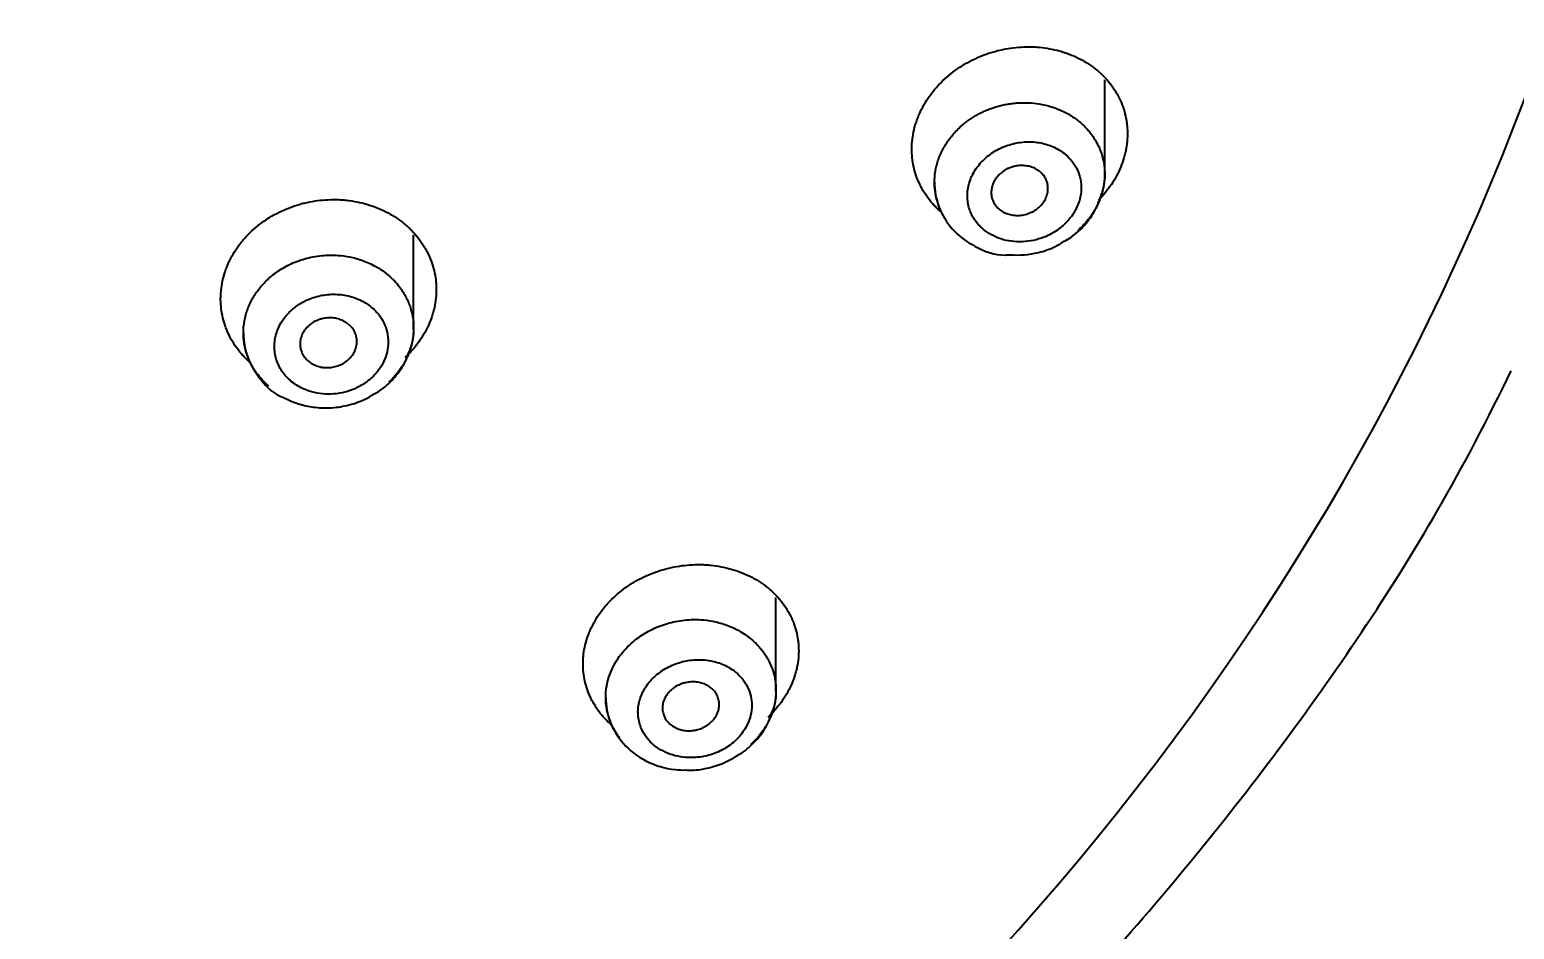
# Model space of a CAD drawing. Header units: millimetres. Extents: x 6110 to 6704, y -2661 to -1821.
# Drawn here: x 6343.9 to 6350.44, y -2176.34 to -2172.38 of the extents above; entities that cross this region are included whole.
import ezdxf

# ---------------------------------------------------------------- set-up
doc = ezdxf.new("R2010")
doc.units = ezdxf.units.MM
doc.header["$LTSCALE"] = 0.1
doc.linetypes.add('HIDDEN2', pattern=[4.7625, 3.175, -1.5875])
doc.layers.add('1', color=4, linetype='HIDDEN2', lineweight=13)
doc.layers.add('DIM', color=3, linetype='Continuous', lineweight=9)
doc.styles.get("Standard").update_dxf_attribs({"font": 'arial.ttf'})
doc.dimstyles.new('ISO-25', dxfattribs={"dimtxt": 2.5, "dimasz": 2.5, "dimexe": 1.25, "dimexo": 0.625, "dimtad": 1, "dimlfac": 5, "dimtxsty": 'Standard', "dimcen": 2.5, "dimadec": 0, "dimazin": 0, "dimtfac": 1, "dimtmove": 0, "dimatfit": 3, "dimfxl": 0, "dimarcsym": 0})

# ---------------------------------------------------------------- blocks, each defined once
blk = doc.blocks.new('*D85')
at = {"layer": 'Defpoints', "color": 0}
for p in [(6324.4599, -2027.3782), (6392.6916, -2027.3782), (6311.704, -2532.5418)]:
    blk.add_point(p, dxfattribs=at)
at = {"layer": 'DIM', "color": 0, "lineweight": -2}
for p, q in [((6325.0849, -2027.3782), (6393.9416, -2027.3782)), ((6392.6916, -2527.5418), (6392.6916, -2032.3782)), ((6312.329, -2532.5418), (6393.9416, -2532.5418))]:
    blk.add_line(p, q, dxfattribs=at)
at = {"layer": 'DIM', "color": 0}
for points in [[(6391.8583, -2032.3782), (6393.5249, -2032.3782), (6392.6916, -2027.3782)], [(6391.8583, -2527.5418), (6393.5249, -2527.5418), (6392.6916, -2532.5418)]]:
    blk.add_solid(points, dxfattribs=at)
at = {"layer": 'DIM', "color": 0, "insert": (6389.0618, -2279.96), "char_height": 5, "attachment_point": 5, "rotation": 90}
blk.add_mtext('2020,7', dxfattribs=at)
blk = doc.blocks.new('*D93')
at = {"layer": 'Defpoints', "color": 0}
for p in [(6325.0849, -2027.3782), (6402.037, -2595.9805), (6423.8203, -2595.9805)]:
    blk.add_point(p, dxfattribs=at)
at = {"layer": 'DIM', "color": 0, "lineweight": -2}
for p, q in [((6325.7099, -2027.3782), (6425.0703, -2027.3782)), ((6423.8203, -2032.3782), (6423.8203, -2590.9805)), ((6402.662, -2595.9805), (6425.0703, -2595.9805))]:
    blk.add_line(p, q, dxfattribs=at)
at = {"layer": 'DIM', "color": 0}
for points in [[(6422.9869, -2032.3782), (6424.6536, -2032.3782), (6423.8203, -2027.3782)], [(6422.9869, -2590.9805), (6424.6536, -2590.9805), (6423.8203, -2595.9805)]]:
    blk.add_solid(points, dxfattribs=at)
at = {"layer": 'DIM', "color": 0, "insert": (6420.1905, -2311.6794), "char_height": 5, "attachment_point": 5, "rotation": 90}
blk.add_mtext('2274,4', dxfattribs=at)

msp = doc.modelspace()

# ---------------------------------------------------------------- hatches: boundary and pattern name
at = {"layer": 'DIM'}
h = msp.add_hatch(dxfattribs=at)
h.set_pattern_fill('ANSI31', color=2)
edge = h.paths.add_edge_path()
edge.add_line((6619.6172, -2595.9805), (6619.6172, -1962.2056))
edge.add_line((6634.6172, -1966.1101), (6619.6172, -1966.1101))
edge.add_line((6634.6172, -2610.9805), (6634.6172, -1966.1101))
edge.add_line((6634.6172, -2610.9805), (6184.4567, -2610.9805))
edge.add_line((6619.6172, -2595.9805), (6184.4567, -2595.9805))
edge.add_line((6184.4567, -2610.9805), (6184.4567, -2595.9805))

# ---------------------------------------------------------------- linework, layer by layer
at = {"layer": '1', "color": 7, "linetype": 'Continuous', "lineweight": -3}
for p, q in [((6348.6347, -2173.0163), (6348.6347, -2172.5999)), ((6345.5903, -2173.695), (6345.5903, -2173.2831)), ((6347.1865, -2175.2922), (6347.1865, -2174.8819))]:
    msp.add_line(p, q, dxfattribs=at)
for centre, major_axis, start_param, end_param in [((6338.0093, -2168.509), (-13.75, 0), 3.141606, 7.301236), ((6338.0093, -2168.8384), (13.1753, 0), 4.984867, 10.723113)]:
    msp.add_ellipse(centre, major_axis=major_axis, ratio=0.906308, start_param=start_param, end_param=end_param, dxfattribs=at)
for points, knots in [([(6347.914, -2173.1829), (6347.9111, -2173.1803), (6347.9082, -2173.1778), (6347.9001, -2173.1704), (6347.8951, -2173.1656), (6347.8853, -2173.1556), (6347.8806, -2173.1506), (6347.8577, -2173.1248), (6347.8421, -2173.1026), (6347.8257, -2173.0729), (6347.8226, -2173.0669), (6347.8167, -2173.0546), (6347.8139, -2173.0483), (6347.8062, -2173.0294), (6347.8018, -2173.0167), (6347.7908, -2172.9777), (6347.7864, -2172.951), (6347.7848, -2172.9167), (6347.7847, -2172.9098), (6347.7848, -2172.896), (6347.7851, -2172.8891), (6347.7864, -2172.8685), (6347.7897, -2172.841), (6347.7961, -2172.8138), (6347.802, -2172.7934), (6347.8042, -2172.7866), (6347.8089, -2172.7731), (6347.8115, -2172.7663), (6347.8252, -2172.733), (6347.8389, -2172.7074), (6347.8635, -2172.6706), (6347.8723, -2172.6587), (6347.8867, -2172.6411), (6347.8916, -2172.6354), (6347.9018, -2172.6241), (6347.907, -2172.6186), (6347.9336, -2172.5917), (6347.9569, -2172.572), (6347.9887, -2172.5497), (6347.9952, -2172.5454), (6348.0084, -2172.537), (6348.0151, -2172.5329), (6348.0353, -2172.5212), (6348.063, -2172.5068), (6348.0918, -2172.4947), (6348.1138, -2172.4866), (6348.1212, -2172.484), (6348.1362, -2172.4792), (6348.1438, -2172.4769), (6348.1818, -2172.4664), (6348.2124, -2172.4607), (6348.2586, -2172.456), (6348.274, -2172.4551), (6348.2973, -2172.4547), (6348.3051, -2172.4547), (6348.3205, -2172.4551), (6348.3281, -2172.4555), (6348.3662, -2172.4582), (6348.3959, -2172.4629), (6348.432, -2172.472), (6348.4392, -2172.474), (6348.4535, -2172.4783), (6348.4606, -2172.4807), (6348.4814, -2172.4881), (6348.4949, -2172.4936), (6348.5342, -2172.5118), (6348.5587, -2172.5263), (6348.5873, -2172.5472), (6348.5929, -2172.5516), (6348.6038, -2172.5605), (6348.6091, -2172.5651), (6348.6245, -2172.5791), (6348.6439, -2172.5987), (6348.6608, -2172.62), (6348.6727, -2172.6367), (6348.6765, -2172.6423), (6348.6837, -2172.6539), (6348.6872, -2172.6598), (6348.7036, -2172.6896), (6348.7139, -2172.7144), (6348.7249, -2172.7532), (6348.7278, -2172.7664), (6348.7311, -2172.7866), (6348.732, -2172.7934), (6348.7335, -2172.807), (6348.734, -2172.8138), (6348.7356, -2172.8478), (6348.7338, -2172.8752), (6348.7278, -2172.9095), (6348.7264, -2172.9164), (6348.7239, -2172.9267), (6348.7231, -2172.9302), (6348.7213, -2172.937), (6348.7166, -2172.9541), (6348.7107, -2172.9709), (6348.6945, -2173.0106), (6348.6808, -2173.0362), (6348.6476, -2173.0859), (6348.6286, -2173.1092), (6348.607, -2173.131)], [0, 0, 0, 0, 0.005859, 0.005859, 0.016435, 0.016435, 0.027011, 0.027011, 0.069315, 0.069315, 0.079891, 0.079891, 0.090467, 0.090467, 0.111619, 0.111619, 0.153922, 0.153922, 0.164498, 0.164498, 0.175074, 0.175074, 0.196226, 0.217378, 0.217378, 0.227954, 0.227954, 0.23853, 0.23853, 0.280834, 0.280834, 0.301986, 0.301986, 0.312562, 0.312562, 0.323138, 0.323138, 0.365442, 0.365442, 0.376018, 0.376018, 0.386594, 0.386594, 0.407746, 0.428898, 0.428898, 0.439474, 0.439474, 0.45005, 0.45005, 0.492353, 0.492353, 0.513505, 0.513505, 0.524081, 0.524081, 0.534657, 0.534657, 0.576961, 0.576961, 0.587537, 0.587537, 0.598113, 0.598113, 0.619265, 0.619265, 0.661569, 0.661569, 0.672145, 0.672145, 0.682721, 0.682721, 0.703873, 0.725025, 0.725025, 0.735601, 0.735601, 0.746177, 0.746177, 0.788481, 0.788481, 0.809633, 0.809633, 0.820209, 0.820209, 0.830784, 0.830784, 0.873088, 0.873088, 0.883664, 0.883664, 0.888952, 0.888952, 0.89424, 0.915392, 0.915392, 0.957696, 0.957696, 1, 1, 1, 1]), ([(6347.8847, -2173.0517), (6347.8847, -2173.0484), (6347.8851, -2173.0277), (6347.8898, -2172.9894), (6347.9054, -2172.9379), (6347.9298, -2172.8888), (6347.9625, -2172.8433), (6347.9935, -2172.8116), (6348.018, -2172.7913), (6348.0333, -2172.7797), (6348.0495, -2172.7686), (6348.0668, -2172.758), (6348.0849, -2172.7481), (6348.104, -2172.7388), (6348.124, -2172.7304), (6348.1449, -2172.7229), (6348.1665, -2172.7163), (6348.1889, -2172.7108), (6348.212, -2172.7064), (6348.2357, -2172.7033), (6348.2556, -2172.7018), (6348.277, -2172.701), (6348.3052, -2172.7014), (6348.3493, -2172.7058), (6348.4077, -2172.7195), (6348.4572, -2172.7408), (6348.4933, -2172.7626), (6348.5145, -2172.7777), (6348.5336, -2172.7936), (6348.5506, -2172.8101), (6348.5656, -2172.8269), (6348.5788, -2172.8439), (6348.5901, -2172.8608), (6348.5999, -2172.8776), (6348.6142, -2172.9063), (6348.6289, -2172.949), (6348.6344, -2172.9907), (6348.6347, -2173.0132), (6348.6347, -2173.0163)], [0, 0, 0, 0, 0.009377, 0.059297, 0.10926, 0.159282, 0.209381, 0.259575, 0.275822, 0.292429, 0.309398, 0.326729, 0.344422, 0.362477, 0.380896, 0.399678, 0.418823, 0.438333, 0.458208, 0.478447, 0.499052, 0.509126, 0.533192, 0.571238, 0.623247, 0.689194, 0.71387, 0.73766, 0.760562, 0.782579, 0.803709, 0.823953, 0.843311, 0.861784, 0.879372, 0.935506, 0.990999, 1, 1, 1, 1]), ([(6348.4519, -2173.242), (6348.46, -2173.2348), (6348.4751, -2173.2197), (6348.4944, -2173.1946), (6348.5099, -2173.1678), (6348.5215, -2173.1398), (6348.5289, -2173.1109), (6348.5323, -2173.077), (6348.5293, -2173.0386), (6348.5159, -2172.9978), (6348.4939, -2172.9607), (6348.4669, -2172.9324), (6348.439, -2172.9117), (6348.4124, -2172.897), (6348.3835, -2172.8858), (6348.353, -2172.8779), (6348.3212, -2172.8737), (6348.2887, -2172.8732), (6348.2561, -2172.8764), (6348.2237, -2172.8833), (6348.1923, -2172.8939), (6348.1623, -2172.9078), (6348.1342, -2172.925), (6348.1087, -2172.9452), (6348.086, -2172.9679), (6348.0667, -2172.993), (6348.0512, -2173.0198), (6348.0395, -2173.0478), (6348.0322, -2173.0767), (6348.0292, -2173.1058), (6348.0304, -2173.1347), (6348.036, -2173.1628), (6348.0458, -2173.1896), (6348.0596, -2173.2148), (6348.0771, -2173.2379), (6348.1015, -2173.2618), (6348.1344, -2173.2846), (6348.177, -2173.3028), (6348.2235, -2173.3134), (6348.2721, -2173.3154), (6348.3212, -2173.3092), (6348.3637, -2173.2962), (6348.3987, -2173.28), (6348.4268, -2173.2627), (6348.4438, -2173.2492), (6348.4519, -2173.242)], [0, 0, 0, 0, 0.020935, 0.041673, 0.062574, 0.083472, 0.104181, 0.125059, 0.156287, 0.187485, 0.218714, 0.249919, 0.270829, 0.291546, 0.312415, 0.333336, 0.354055, 0.374917, 0.395845, 0.416556, 0.437408, 0.458363, 0.479085, 0.499957, 0.520884, 0.541632, 0.562605, 0.583434, 0.60413, 0.625097, 0.645906, 0.666595, 0.68755, 0.708381, 0.72908, 0.750007, 0.781187, 0.812434, 0.843642, 0.874884, 0.906115, 0.937357, 0.958326, 0.979087, 1, 1, 1, 1]), ([(6348.3488, -2173.1586), (6348.343, -2173.1642), (6348.3367, -2173.1692), (6348.3265, -2173.176), (6348.323, -2173.1781), (6348.3158, -2173.1821), (6348.3121, -2173.1839), (6348.3007, -2173.1889), (6348.293, -2173.1916), (6348.281, -2173.1946), (6348.2769, -2173.1954), (6348.2688, -2173.1968), (6348.2647, -2173.1973), (6348.2526, -2173.1982), (6348.2445, -2173.1982), (6348.2325, -2173.197), (6348.2285, -2173.1965), (6348.2207, -2173.195), (6348.2131, -2173.1932), (6348.2057, -2173.1908), (6348.1985, -2173.188), (6348.195, -2173.1865), (6348.1847, -2173.1814), (6348.1784, -2173.1774), (6348.1697, -2173.1706), (6348.1669, -2173.1682), (6348.1616, -2173.1631), (6348.1591, -2173.1604), (6348.1522, -2173.152), (6348.1482, -2173.1461), (6348.1434, -2173.1366), (6348.1419, -2173.1333), (6348.1394, -2173.1266), (6348.1383, -2173.1232), (6348.1358, -2173.1128), (6348.1348, -2173.1058), (6348.1347, -2173.0967), (6348.1347, -2173.0949), (6348.1349, -2173.0912), (6348.1352, -2173.0858), (6348.1366, -2173.0768), (6348.1385, -2173.0696), (6348.1408, -2173.0625), (6348.1422, -2173.059), (6348.1468, -2173.0485), (6348.1506, -2173.0419), (6348.1573, -2173.0323), (6348.1597, -2173.0292), (6348.165, -2173.0232), (6348.1677, -2173.0203), (6348.1764, -2173.012), (6348.1826, -2173.0069), (6348.1929, -2173.0001), (6348.1964, -2172.998), (6348.2036, -2172.994), (6348.211, -2172.9904), (6348.2186, -2172.9874), (6348.2245, -2172.9854), (6348.2264, -2172.9847), (6348.2304, -2172.9836), (6348.2324, -2172.983), (6348.2425, -2172.9805), (6348.2505, -2172.9792), (6348.2627, -2172.9782), (6348.2668, -2172.9781), (6348.2749, -2172.9781), (6348.279, -2172.9783), (6348.2909, -2172.9795), (6348.2987, -2172.9809), (6348.31, -2172.9841), (6348.3137, -2172.9853), (6348.3209, -2172.9881), (6348.3244, -2172.9896), (6348.3346, -2172.9947), (6348.3409, -2172.9987), (6348.3497, -2173.0055), (6348.3525, -2173.008), (6348.3578, -2173.013), (6348.3627, -2173.0183), (6348.367, -2173.0241), (6348.37, -2173.0285), (6348.3709, -2173.0301), (6348.3728, -2173.0332), (6348.3736, -2173.0348), (6348.3777, -2173.0427), (6348.3802, -2173.0494), (6348.3828, -2173.0597), (6348.3834, -2173.0632), (6348.3841, -2173.0685), (6348.3843, -2173.0703), (6348.3846, -2173.0739), (6348.3847, -2173.0757), (6348.3848, -2173.0847), (6348.3841, -2173.0919), (6348.3819, -2173.1028), (6348.3809, -2173.1064), (6348.3786, -2173.1135), (6348.3773, -2173.117), (6348.3727, -2173.1274), (6348.3689, -2173.1341), (6348.3598, -2173.1469), (6348.3546, -2173.153), (6348.3488, -2173.1586)], [0, 0, 0, 0, 0.03125, 0.03125, 0.046875, 0.046875, 0.0625, 0.0625, 0.09375, 0.09375, 0.109375, 0.109375, 0.125, 0.125, 0.15625, 0.15625, 0.171875, 0.171875, 0.1875, 0.203125, 0.203125, 0.21875, 0.21875, 0.25, 0.25, 0.265625, 0.265625, 0.28125, 0.28125, 0.3125, 0.3125, 0.328125, 0.328125, 0.34375, 0.34375, 0.375, 0.375, 0.382812, 0.382812, 0.390625, 0.40625, 0.421875, 0.421875, 0.4375, 0.4375, 0.46875, 0.46875, 0.484375, 0.484375, 0.5, 0.5, 0.53125, 0.53125, 0.546875, 0.546875, 0.5625, 0.578125, 0.578125, 0.585937, 0.585937, 0.59375, 0.59375, 0.625, 0.625, 0.640625, 0.640625, 0.65625, 0.65625, 0.6875, 0.6875, 0.703125, 0.703125, 0.71875, 0.71875, 0.75, 0.75, 0.765625, 0.765625, 0.78125, 0.796875, 0.796875, 0.804687, 0.804687, 0.8125, 0.8125, 0.84375, 0.84375, 0.859375, 0.859375, 0.867187, 0.867187, 0.875, 0.875, 0.90625, 0.90625, 0.921875, 0.921875, 0.9375, 0.9375, 0.96875, 0.96875, 1, 1, 1, 1]), ([(6348.6347, -2173.0163), (6348.6347, -2173.0324), (6348.6318, -2173.0675), (6348.6226, -2173.1029), (6348.6156, -2173.1221), (6348.6153, -2173.1229)], [0, 0, 0, 0, 0.447481, 0.976899, 1, 1, 1, 1]), ([(6347.8847, -2173.0515), (6347.8852, -2173.09), (6347.8984, -2173.1636), (6347.96, -2173.2663), (6348.0621, -2173.3398), (6348.1559, -2173.3762), (6348.2095, -2173.3718), (6348.2165, -2173.3709)], [0, 0, 0, 0, 0.220266, 0.453925, 0.700443, 0.961117, 1, 1, 1, 1]), ([(6347.9145, -2173.1804), (6347.9077, -2173.1664), (6347.8959, -2173.1366), (6347.8865, -2173.0931), (6347.8847, -2173.0641), (6347.8847, -2173.0517)], [0, 0, 0, 0, 0.349337, 0.720868, 1, 1, 1, 1]), ([(6344.8663, -2173.8433), (6344.8607, -2173.8382), (6344.8552, -2173.8329), (6344.8448, -2173.8224), (6344.84, -2173.8172), (6344.8306, -2173.8066), (6344.8261, -2173.8013), (6344.8044, -2173.774), (6344.7897, -2173.7508), (6344.7746, -2173.72), (6344.7718, -2173.7137), (6344.7664, -2173.7011), (6344.7639, -2173.6946), (6344.757, -2173.6753), (6344.7531, -2173.6622), (6344.7438, -2173.6227), (6344.7405, -2173.5957), (6344.7403, -2173.5613), (6344.7404, -2173.5543), (6344.7411, -2173.5406), (6344.7416, -2173.5337), (6344.7438, -2173.5132), (6344.7481, -2173.4861), (6344.7555, -2173.4592), (6344.7622, -2173.4392), (6344.7646, -2173.4325), (6344.7698, -2173.4193), (6344.7726, -2173.4127), (6344.7874, -2173.3803), (6344.8019, -2173.3556), (6344.8234, -2173.3262), (6344.8278, -2173.3203), (6344.8371, -2173.3089), (6344.8419, -2173.3032), (6344.8568, -2173.2865), (6344.8672, -2173.2759), (6344.9001, -2173.2454), (6344.9241, -2173.227), (6344.9565, -2173.2065), (6344.9631, -2173.2025), (6344.9766, -2173.1948), (6344.9834, -2173.1912), (6345.004, -2173.1806), (6345.032, -2173.1677), (6345.0612, -2173.1572), (6345.0835, -2173.1503), (6345.091, -2173.1481), (6345.1061, -2173.1441), (6345.1138, -2173.1423), (6345.1521, -2173.1339), (6345.1829, -2173.1299), (6345.2293, -2173.1279), (6345.2448, -2173.1278), (6345.2682, -2173.1288), (6345.276, -2173.1293), (6345.2914, -2173.1306), (6345.299, -2173.1314), (6345.337, -2173.1364), (6345.3666, -2173.1429), (6345.4025, -2173.1543), (6345.4096, -2173.1567), (6345.4237, -2173.1619), (6345.4307, -2173.1647), (6345.4513, -2173.1734), (6345.4646, -2173.1798), (6345.5032, -2173.2005), (6345.5272, -2173.2165), (6345.5549, -2173.2394), (6345.5603, -2173.2441), (6345.5708, -2173.2537), (6345.5759, -2173.2586), (6345.5907, -2173.2737), (6345.6093, -2173.2945), (6345.6253, -2173.317), (6345.6364, -2173.3344), (6345.64, -2173.3404), (6345.6468, -2173.3524), (6345.65, -2173.3585), (6345.6651, -2173.3893), (6345.6742, -2173.4148), (6345.6836, -2173.4543), (6345.686, -2173.4677), (6345.6885, -2173.4881), (6345.6891, -2173.4949), (6345.69, -2173.5085), (6345.6902, -2173.5153), (6345.6905, -2173.5494), (6345.6877, -2173.5765), (6345.6803, -2173.6105), (6345.6786, -2173.6173), (6345.6749, -2173.6308), (6345.6729, -2173.6376), (6345.6662, -2173.6575), (6345.6559, -2173.6837), (6345.6428, -2173.709), (6345.6319, -2173.7276), (6345.6281, -2173.7337), (6345.6201, -2173.7459), (6345.6159, -2173.7519), (6345.5942, -2173.7817), (6345.5745, -2173.8038), (6345.5523, -2173.8244)], [0, 0, 0, 0, 0.011317, 0.011317, 0.021835, 0.021835, 0.032353, 0.032353, 0.074425, 0.074425, 0.084942, 0.084942, 0.09546, 0.09546, 0.116496, 0.116496, 0.158568, 0.158568, 0.169086, 0.169086, 0.179604, 0.179604, 0.200639, 0.221675, 0.221675, 0.232193, 0.232193, 0.242711, 0.242711, 0.284783, 0.284783, 0.295301, 0.295301, 0.305818, 0.305818, 0.326854, 0.326854, 0.368926, 0.368926, 0.379444, 0.379444, 0.389962, 0.389962, 0.410997, 0.432033, 0.432033, 0.442551, 0.442551, 0.453069, 0.453069, 0.495141, 0.495141, 0.516176, 0.516176, 0.526694, 0.526694, 0.537212, 0.537212, 0.579284, 0.579284, 0.589802, 0.589802, 0.60032, 0.60032, 0.621355, 0.621355, 0.663427, 0.663427, 0.673945, 0.673945, 0.684463, 0.684463, 0.705499, 0.726535, 0.726535, 0.737052, 0.737052, 0.74757, 0.74757, 0.789642, 0.789642, 0.810678, 0.810678, 0.821196, 0.821196, 0.831714, 0.831714, 0.873785, 0.873785, 0.884303, 0.884303, 0.894821, 0.894821, 0.915857, 0.936893, 0.936893, 0.94741, 0.94741, 0.957928, 0.957928, 1, 1, 1, 1]), ([(6348.4557, -2173.3118), (6348.4659, -2173.3066), (6348.4995, -2173.2871), (6348.548, -2173.241), (6348.5912, -2173.1825), (6348.6075, -2173.1416), (6348.6126, -2173.1247)], [0, 0, 0, 0, 0.132424, 0.453316, 0.782636, 1, 1, 1, 1]), ([(6348.6153, -2173.1229), (6348.6088, -2173.1402), (6348.5926, -2173.1746), (6348.5591, -2173.2226), (6348.5311, -2173.2514), (6348.5159, -2173.2646)], [0, 0, 0, 0, 0.326795, 0.665108, 1, 1, 1, 1]), ([(6348.2165, -2173.3709), (6348.26, -2173.3747), (6348.3273, -2173.3696), (6348.4078, -2173.3413), (6348.443, -2173.3205), (6348.4557, -2173.3118)], [0, 0, 0, 0, 0.507027, 0.816897, 1, 1, 1, 1]), ([(6344.8403, -2173.7161), (6344.8403, -2173.7158), (6344.8403, -2173.6977), (6344.8437, -2173.6618), (6344.8581, -2173.6098), (6344.8812, -2173.5608), (6344.9123, -2173.5158), (6344.9527, -2173.4731), (6345.004, -2173.4342), (6345.0671, -2173.4017), (6345.1386, -2173.3797), (6345.2038, -2173.3719), (6345.261, -2173.3732), (6345.3115, -2173.38), (6345.3678, -2173.3956), (6345.4192, -2173.4191), (6345.4613, -2173.4465), (6345.4923, -2173.4726), (6345.5171, -2173.4987), (6345.5363, -2173.5238), (6345.5509, -2173.5469), (6345.5668, -2173.5777), (6345.5816, -2173.6179), (6345.5892, -2173.6608), (6345.5903, -2173.6866), (6345.5903, -2173.6951)], [0, 0, 0, 0, 0.000981, 0.052006, 0.102532, 0.152568, 0.202119, 0.251192, 0.309387, 0.370136, 0.433449, 0.499335, 0.535853, 0.57937, 0.62988, 0.687379, 0.727969, 0.764856, 0.798041, 0.82752, 0.853295, 0.875363, 0.925984, 0.975553, 1, 1, 1, 1]), ([(6345.4043, -2173.9144), (6345.416, -2173.9037), (6345.4372, -2173.8804), (6345.4606, -2173.841), (6345.4752, -2173.7988), (6345.48, -2173.7553), (6345.4753, -2173.7123), (6345.4624, -2173.6759), (6345.4456, -2173.6465), (6345.4274, -2173.6234), (6345.4058, -2173.6027), (6345.3813, -2173.5846), (6345.3541, -2173.5697), (6345.3248, -2173.5582), (6345.2938, -2173.55), (6345.2617, -2173.5456), (6345.229, -2173.545), (6345.1962, -2173.548), (6345.1639, -2173.5548), (6345.1276, -2173.567), (6345.0886, -2173.5865), (6345.0501, -2173.6157), (6345.0184, -2173.6505), (6344.9976, -2173.6856), (6344.9851, -2173.718), (6344.9786, -2173.7466), (6344.9764, -2173.7756), (6344.9784, -2173.8043), (6344.9848, -2173.8324), (6344.9954, -2173.8593), (6345.0098, -2173.8846), (6345.0279, -2173.9078), (6345.0495, -2173.9285), (6345.074, -2173.9466), (6345.1012, -2173.9615), (6345.1353, -2173.975), (6345.1772, -2173.9847), (6345.2263, -2173.987), (6345.2755, -2173.981), (6345.323, -2173.9666), (6345.3669, -2173.9445), (6345.3926, -2173.925), (6345.4043, -2173.9144)], [0, 0, 0, 0, 0.031295, 0.062501, 0.093771, 0.124974, 0.156231, 0.187459, 0.208374, 0.229101, 0.249994, 0.270916, 0.291637, 0.312509, 0.333449, 0.35416, 0.374998, 0.395964, 0.416668, 0.437485, 0.46879, 0.499942, 0.531206, 0.56242, 0.583289, 0.604005, 0.624961, 0.645764, 0.666483, 0.68749, 0.708275, 0.728989, 0.74999, 0.770826, 0.79154, 0.812485, 0.843719, 0.87494, 0.906207, 0.93741, 0.968769, 1, 1, 1, 1]), ([(6345.3035, -2173.833), (6345.2976, -2173.8384), (6345.2913, -2173.8432), (6345.281, -2173.8496), (6345.2775, -2173.8516), (6345.2703, -2173.8553), (6345.2665, -2173.857), (6345.2551, -2173.8616), (6345.2473, -2173.864), (6345.2353, -2173.8666), (6345.2312, -2173.8673), (6345.223, -2173.8683), (6345.2189, -2173.8686), (6345.2067, -2173.8691), (6345.1986, -2173.8687), (6345.1886, -2173.8674), (6345.1866, -2173.8671), (6345.1826, -2173.8663), (6345.1767, -2173.8651), (6345.1671, -2173.8625), (6345.1598, -2173.8598), (6345.1526, -2173.8567), (6345.1491, -2173.855), (6345.1389, -2173.8494), (6345.1326, -2173.8451), (6345.124, -2173.8379), (6345.1213, -2173.8354), (6345.116, -2173.83), (6345.1136, -2173.8272), (6345.1068, -2173.8186), (6345.103, -2173.8125), (6345.0983, -2173.8027), (6345.0969, -2173.7994), (6345.0945, -2173.7926), (6345.0935, -2173.7891), (6345.0911, -2173.7787), (6345.0903, -2173.7716), (6345.0903, -2173.7607), (6345.0905, -2173.7571), (6345.0913, -2173.7499), (6345.0925, -2173.7428), (6345.0945, -2173.7357), (6345.0969, -2173.7287), (6345.0983, -2173.7252), (6345.103, -2173.715), (6345.1069, -2173.7085), (6345.1137, -2173.6992), (6345.1161, -2173.6962), (6345.1214, -2173.6904), (6345.1242, -2173.6876), (6345.1329, -2173.6796), (6345.1392, -2173.6748), (6345.1495, -2173.6684), (6345.1531, -2173.6664), (6345.1603, -2173.6627), (6345.1677, -2173.6593), (6345.1754, -2173.6566), (6345.1813, -2173.6548), (6345.1832, -2173.6543), (6345.1872, -2173.6532), (6345.1893, -2173.6527), (6345.1994, -2173.6506), (6345.2075, -2173.6496), (6345.2197, -2173.6491), (6345.2238, -2173.6491), (6345.2319, -2173.6495), (6345.236, -2173.6498), (6345.248, -2173.6515), (6345.2558, -2173.6532), (6345.2671, -2173.6569), (6345.2708, -2173.6583), (6345.278, -2173.6613), (6345.2815, -2173.663), (6345.2916, -2173.6686), (6345.2979, -2173.6728), (6345.3066, -2173.6801), (6345.3094, -2173.6827), (6345.3145, -2173.688), (6345.3194, -2173.6935), (6345.3235, -2173.6994), (6345.3274, -2173.7056), (6345.3292, -2173.7088), (6345.3339, -2173.7186), (6345.3363, -2173.7253), (6345.3387, -2173.7357), (6345.3393, -2173.7393), (6345.3401, -2173.7464), (6345.3403, -2173.75), (6345.3403, -2173.7608), (6345.3395, -2173.768), (6345.3371, -2173.7787), (6345.3361, -2173.7823), (6345.3337, -2173.7893), (6345.331, -2173.7962), (6345.3275, -2173.8028), (6345.3236, -2173.8093), (6345.3215, -2173.8125), (6345.3146, -2173.8219), (6345.3093, -2173.8277), (6345.3035, -2173.833)], [0, 0, 0, 0, 0.03125, 0.03125, 0.046875, 0.046875, 0.0625, 0.0625, 0.09375, 0.09375, 0.109375, 0.109375, 0.125, 0.125, 0.15625, 0.15625, 0.164063, 0.164063, 0.171875, 0.1875, 0.203125, 0.203125, 0.21875, 0.21875, 0.25, 0.25, 0.265625, 0.265625, 0.28125, 0.28125, 0.3125, 0.3125, 0.328125, 0.328125, 0.34375, 0.34375, 0.375, 0.375, 0.390625, 0.390625, 0.40625, 0.421875, 0.421875, 0.4375, 0.4375, 0.46875, 0.46875, 0.484375, 0.484375, 0.5, 0.5, 0.53125, 0.53125, 0.546875, 0.546875, 0.5625, 0.578125, 0.578125, 0.585937, 0.585937, 0.59375, 0.59375, 0.625, 0.625, 0.640625, 0.640625, 0.65625, 0.65625, 0.6875, 0.6875, 0.703125, 0.703125, 0.71875, 0.71875, 0.75, 0.75, 0.765625, 0.765625, 0.78125, 0.796875, 0.796875, 0.8125, 0.8125, 0.84375, 0.84375, 0.859375, 0.859375, 0.875, 0.875, 0.90625, 0.90625, 0.921875, 0.921875, 0.9375, 0.953125, 0.953125, 0.96875, 0.96875, 1, 1, 1, 1]), ([(6345.5903, -2173.6951), (6345.5903, -2173.7035), (6345.5892, -2173.7285), (6345.5832, -2173.7638), (6345.575, -2173.7901), (6345.5713, -2173.8002)], [0, 0, 0, 0, 0.236816, 0.703877, 1, 1, 1, 1]), ([(6344.8403, -2173.7159), (6344.8408, -2173.7538), (6344.8533, -2173.8276), (6344.9152, -2173.9264), (6344.9768, -2173.988), (6345.0192, -2174.0014), (6345.0205, -2174.0018)], [0, 0, 0, 0, 0.310053, 0.639757, 0.98942, 1, 1, 1, 1]), ([(6344.9514, -2173.9496), (6344.9506, -2173.9489), (6344.9409, -2173.9405), (6344.9235, -2173.9238), (6344.9018, -2173.8981), (6344.8838, -2173.8715), (6344.8692, -2173.8446), (6344.8579, -2173.8177), (6344.8495, -2173.7911), (6344.844, -2173.765), (6344.8409, -2173.7401), (6344.8403, -2173.7239), (6344.8403, -2173.7161)], [0, 0, 0, 0, 0.011432, 0.139785, 0.263616, 0.382926, 0.497715, 0.607984, 0.713735, 0.814969, 0.911687, 1, 1, 1, 1]), ([(6345.4167, -2173.9843), (6345.4247, -2173.9803), (6345.4563, -2173.9627), (6345.503, -2173.9187), (6345.5469, -2173.8606), (6345.5635, -2173.8194), (6345.5687, -2173.8021)], [0, 0, 0, 0, 0.105109, 0.434179, 0.771549, 1, 1, 1, 1]), ([(6345.5713, -2173.8002), (6345.5693, -2173.8056), (6345.561, -2173.8261), (6345.5431, -2173.8601), (6345.5142, -2173.8998), (6345.4913, -2173.9235), (6345.4792, -2173.9344)], [0, 0, 0, 0, 0.109304, 0.413066, 0.709952, 1, 1, 1, 1]), ([(6342.1579, -2180.4694), (6342.5135, -2180.3711), (6343.2867, -2180.1238), (6344.4384, -2179.6306), (6345.6009, -2179.0042), (6346.6903, -2178.2758), (6347.6959, -2177.4538), (6348.6093, -2176.5462), (6349.4169, -2175.5601), (6350.0231, -2174.6672), (6350.3241, -2174.0922), (6350.4244, -2173.8833)], [0, 0, 0, 0, 0.098503, 0.217993, 0.337456, 0.45688, 0.576251, 0.695554, 0.814775, 0.933902, 1, 1, 1, 1]), ([(6345.0205, -2174.0018), (6345.0611, -2174.0228), (6345.1261, -2174.0436), (6345.222, -2174.0482), (6345.2975, -2174.0373), (6345.3641, -2174.0157), (6345.4019, -2173.9943), (6345.4167, -2173.9843)], [0, 0, 0, 0, 0.327415, 0.503529, 0.684535, 0.871092, 1, 1, 1, 1]), ([(6346.4601, -2175.442), (6346.4563, -2175.4386), (6346.4525, -2175.4352), (6346.4438, -2175.4269), (6346.4389, -2175.4219), (6346.4295, -2175.412), (6346.425, -2175.4069), (6346.4031, -2175.381), (6346.3882, -2175.3588), (6346.3727, -2175.3292), (6346.3698, -2175.3232), (6346.3643, -2175.311), (6346.3617, -2175.3048), (6346.3546, -2175.2861), (6346.3506, -2175.2735), (6346.3408, -2175.2352), (6346.3371, -2175.2089), (6346.3365, -2175.1753), (6346.3365, -2175.1685), (6346.337, -2175.155), (6346.3375, -2175.1483), (6346.3394, -2175.1281), (6346.3434, -2175.1014), (6346.3505, -2175.0749), (6346.3569, -2175.0551), (6346.3593, -2175.0485), (6346.3644, -2175.0353), (6346.3671, -2175.0288), (6346.3816, -2174.9965), (6346.3959, -2174.9718), (6346.4214, -2174.9364), (6346.4306, -2174.9249), (6346.4503, -2174.9024), (6346.4607, -2174.8917), (6346.4935, -2174.8609), (6346.5174, -2174.8421), (6346.5498, -2174.8211), (6346.5565, -2174.817), (6346.5699, -2174.8091), (6346.5767, -2174.8053), (6346.5973, -2174.7944), (6346.6253, -2174.781), (6346.6545, -2174.77), (6346.6768, -2174.7626), (6346.6843, -2174.7603), (6346.6995, -2174.756), (6346.7072, -2174.754), (6346.7454, -2174.7448), (6346.7762, -2174.7401), (6346.8227, -2174.7369), (6346.8382, -2174.7365), (6346.8615, -2174.7369), (6346.8693, -2174.7371), (6346.8847, -2174.738), (6346.8923, -2174.7387), (6346.9302, -2174.7425), (6346.9598, -2174.7481), (6346.9957, -2174.7583), (6347.0028, -2174.7605), (6347.0169, -2174.7652), (6347.0239, -2174.7677), (6347.0445, -2174.7756), (6347.0578, -2174.7814), (6347.0964, -2174.8006), (6347.1204, -2174.8156), (6347.1483, -2174.8371), (6347.1537, -2174.8415), (6347.1642, -2174.8506), (6347.1694, -2174.8552), (6347.1843, -2174.8694), (6347.2029, -2174.8892), (6347.2192, -2174.9106), (6347.2305, -2174.9273), (6347.2341, -2174.933), (6347.241, -2174.9446), (6347.2442, -2174.9505), (6347.2597, -2174.98), (6347.2691, -2175.0046), (6347.279, -2175.0429), (6347.2815, -2175.0559), (6347.2843, -2175.0758), (6347.285, -2175.0824), (6347.286, -2175.0957), (6347.2863, -2175.1023), (6347.287, -2175.1356), (6347.2845, -2175.1623), (6347.2776, -2175.1958), (6347.276, -2175.2025), (6347.2724, -2175.2158), (6347.2704, -2175.2225), (6347.264, -2175.2423), (6347.2539, -2175.2683), (6347.241, -2175.2935), (6347.2303, -2175.312), (6347.2265, -2175.3182), (6347.2187, -2175.3303), (6347.2145, -2175.3364), (6347.193, -2175.3662), (6347.1734, -2175.3885), (6347.1513, -2175.4094)], [0, 0, 0, 0, 0.007769, 0.007769, 0.018325, 0.018325, 0.02888, 0.02888, 0.071103, 0.071103, 0.081659, 0.081659, 0.092214, 0.092214, 0.113325, 0.113325, 0.155548, 0.155548, 0.166104, 0.166104, 0.176659, 0.176659, 0.197771, 0.218882, 0.218882, 0.229438, 0.229438, 0.239993, 0.239993, 0.282216, 0.282216, 0.303327, 0.303327, 0.324438, 0.324438, 0.366661, 0.366661, 0.377217, 0.377217, 0.387772, 0.387772, 0.408884, 0.429995, 0.429995, 0.440551, 0.440551, 0.451106, 0.451106, 0.493329, 0.493329, 0.51444, 0.51444, 0.524996, 0.524996, 0.535551, 0.535551, 0.577774, 0.577774, 0.58833, 0.58833, 0.598885, 0.598885, 0.619997, 0.619997, 0.662219, 0.662219, 0.672775, 0.672775, 0.683331, 0.683331, 0.704442, 0.725553, 0.725553, 0.736109, 0.736109, 0.746664, 0.746664, 0.788887, 0.788887, 0.809998, 0.809998, 0.820554, 0.820554, 0.83111, 0.83111, 0.873332, 0.873332, 0.883888, 0.883888, 0.894444, 0.894444, 0.915555, 0.936666, 0.936666, 0.947222, 0.947222, 0.957777, 0.957777, 1, 1, 1, 1]), ([(6346.4365, -2175.3226), (6346.4365, -2175.3217), (6346.4366, -2175.306), (6346.4393, -2175.2756), (6346.4498, -2175.2322), (6346.4665, -2175.1906), (6346.4889, -2175.1514), (6346.5166, -2175.1154), (6346.5534, -2175.0781), (6346.6022, -2175.0414), (6346.6651, -2175.0091), (6346.736, -2174.9869), (6346.8011, -2174.9784), (6346.8588, -2174.9791), (6346.91, -2174.9856), (6346.9657, -2175.0004), (6347.0136, -2175.0215), (6347.0509, -2175.0444), (6347.077, -2175.0643), (6347.0988, -2175.0843), (6347.1167, -2175.1038), (6347.1311, -2175.1223), (6347.1425, -2175.1393), (6347.1514, -2175.1546), (6347.1628, -2175.1769), (6347.1748, -2175.2078), (6347.1842, -2175.2484), (6347.1865, -2175.2767), (6347.1865, -2175.2913), (6347.1865, -2175.2922)], [0, 0, 0, 0, 0.002747, 0.04566, 0.08808, 0.130016, 0.171478, 0.212475, 0.253016, 0.310982, 0.371229, 0.433781, 0.498659, 0.53689, 0.581077, 0.631218, 0.687312, 0.720076, 0.750216, 0.777732, 0.802623, 0.824889, 0.844529, 0.861544, 0.875932, 0.917192, 0.957649, 0.997308, 1, 1, 1, 1]), ([(6347.0047, -2175.5151), (6347.0126, -2175.5079), (6347.0274, -2175.4929), (6347.0461, -2175.4683), (6347.0633, -2175.4376), (6347.0766, -2175.4005), (6347.0816, -2175.3578), (6347.0772, -2175.3157), (6347.063, -2175.2761), (6347.0402, -2175.24), (6347.0127, -2175.2126), (6346.9845, -2175.1925), (6346.9575, -2175.1783), (6346.9284, -2175.1675), (6346.8977, -2175.1599), (6346.8657, -2175.156), (6346.833, -2175.1557), (6346.8002, -2175.159), (6346.7679, -2175.1661), (6346.7365, -2175.1768), (6346.7066, -2175.1907), (6346.6788, -2175.2079), (6346.6537, -2175.228), (6346.6315, -2175.2505), (6346.6127, -2175.2752), (6346.5979, -2175.3016), (6346.5869, -2175.3291), (6346.5803, -2175.3574), (6346.578, -2175.3858), (6346.5799, -2175.4139), (6346.5861, -2175.4412), (6346.5983, -2175.4716), (6346.6185, -2175.5037), (6346.6495, -2175.5346), (6346.687, -2175.5594), (6346.73, -2175.577), (6346.7768, -2175.587), (6346.8203, -2175.5885), (6346.8586, -2175.5845), (6346.8909, -2175.5775), (6346.9223, -2175.5668), (6346.9522, -2175.5528), (6346.98, -2175.5356), (6346.9968, -2175.5222), (6347.0047, -2175.5151)], [0, 0, 0, 0, 0.020912, 0.041631, 0.062517, 0.093746, 0.124945, 0.156183, 0.187385, 0.218639, 0.249835, 0.270764, 0.291487, 0.312348, 0.333278, 0.353999, 0.374861, 0.395804, 0.416508, 0.437351, 0.458328, 0.479061, 0.49995, 0.520852, 0.541597, 0.562592, 0.583398, 0.604093, 0.625072, 0.645885, 0.666582, 0.687532, 0.718705, 0.74996, 0.78117, 0.812414, 0.843651, 0.874887, 0.895788, 0.916516, 0.937425, 0.95835, 0.979088, 1, 1, 1, 1]), ([(6346.9001, -2175.4317), (6346.8943, -2175.4371), (6346.8879, -2175.442), (6346.8777, -2175.4485), (6346.8742, -2175.4505), (6346.8669, -2175.4543), (6346.8631, -2175.4561), (6346.8517, -2175.4608), (6346.8439, -2175.4634), (6346.8339, -2175.4657), (6346.8318, -2175.4661), (6346.8278, -2175.4669), (6346.8257, -2175.4672), (6346.8196, -2175.4681), (6346.8155, -2175.4685), (6346.8033, -2175.4693), (6346.7952, -2175.4691), (6346.7832, -2175.4678), (6346.7792, -2175.4672), (6346.7714, -2175.4656), (6346.7638, -2175.4637), (6346.7565, -2175.4612), (6346.7493, -2175.4584), (6346.7458, -2175.4568), (6346.7356, -2175.4516), (6346.7293, -2175.4476), (6346.7207, -2175.4408), (6346.718, -2175.4384), (6346.7127, -2175.4333), (6346.7103, -2175.4306), (6346.7035, -2175.4224), (6346.6996, -2175.4165), (6346.6948, -2175.4071), (6346.6934, -2175.4039), (6346.691, -2175.3973), (6346.6899, -2175.394), (6346.6875, -2175.3839), (6346.6866, -2175.3769), (6346.6865, -2175.3663), (6346.6867, -2175.3627), (6346.6874, -2175.3557), (6346.6886, -2175.3486), (6346.6905, -2175.3417), (6346.6928, -2175.3347), (6346.6942, -2175.3313), (6346.6989, -2175.3211), (6346.7027, -2175.3146), (6346.7095, -2175.3054), (6346.712, -2175.3024), (6346.7172, -2175.2965), (6346.72, -2175.2937), (6346.7287, -2175.2856), (6346.735, -2175.2808), (6346.7453, -2175.2742), (6346.7489, -2175.2721), (6346.7562, -2175.2683), (6346.7636, -2175.2649), (6346.7713, -2175.262), (6346.7772, -2175.2601), (6346.7791, -2175.2596), (6346.7831, -2175.2584), (6346.7852, -2175.2579), (6346.7953, -2175.2556), (6346.8034, -2175.2544), (6346.8156, -2175.2537), (6346.8197, -2175.2536), (6346.8278, -2175.2538), (6346.8319, -2175.2541), (6346.8438, -2175.2554), (6346.8516, -2175.2569), (6346.8629, -2175.2602), (6346.8666, -2175.2615), (6346.8738, -2175.2643), (6346.8773, -2175.2659), (6346.8874, -2175.271), (6346.8937, -2175.275), (6346.9053, -2175.2842), (6346.9105, -2175.2893), (6346.9173, -2175.2975), (6346.9194, -2175.3003), (6346.9233, -2175.3062), (6346.9251, -2175.3093), (6346.9298, -2175.3187), (6346.9323, -2175.3252), (6346.9347, -2175.3354), (6346.9354, -2175.3388), (6346.9363, -2175.3458), (6346.9365, -2175.3493), (6346.9366, -2175.3598), (6346.9359, -2175.3669), (6346.9336, -2175.3774), (6346.9326, -2175.381), (6346.9302, -2175.3879), (6346.9289, -2175.3913), (6346.9242, -2175.4014), (6346.9204, -2175.4079), (6346.9112, -2175.4204), (6346.906, -2175.4263), (6346.9001, -2175.4317)], [0, 0, 0, 0, 0.03125, 0.03125, 0.046875, 0.046875, 0.0625, 0.0625, 0.09375, 0.09375, 0.101563, 0.101563, 0.109375, 0.109375, 0.125, 0.125, 0.15625, 0.15625, 0.171875, 0.171875, 0.1875, 0.203125, 0.203125, 0.21875, 0.21875, 0.25, 0.25, 0.265625, 0.265625, 0.28125, 0.28125, 0.3125, 0.3125, 0.328125, 0.328125, 0.34375, 0.34375, 0.375, 0.375, 0.390625, 0.390625, 0.40625, 0.421875, 0.421875, 0.4375, 0.4375, 0.46875, 0.46875, 0.484375, 0.484375, 0.5, 0.5, 0.53125, 0.53125, 0.546875, 0.546875, 0.5625, 0.578125, 0.578125, 0.585938, 0.585938, 0.59375, 0.59375, 0.625, 0.625, 0.640625, 0.640625, 0.65625, 0.65625, 0.6875, 0.6875, 0.703125, 0.703125, 0.71875, 0.71875, 0.75, 0.75, 0.78125, 0.78125, 0.796875, 0.796875, 0.8125, 0.8125, 0.84375, 0.84375, 0.859375, 0.859375, 0.875, 0.875, 0.90625, 0.90625, 0.921875, 0.921875, 0.9375, 0.9375, 0.96875, 0.96875, 1, 1, 1, 1]), ([(6346.4365, -2175.3225), (6346.4371, -2175.3601), (6346.45, -2175.4323), (6346.5104, -2175.5325), (6346.6108, -2175.6084), (6346.7119, -2175.6406), (6346.7732, -2175.6424), (6346.7884, -2175.642)], [0, 0, 0, 0, 0.209817, 0.432707, 0.668792, 0.919254, 1, 1, 1, 1]), ([(6346.4976, -2175.4997), (6346.4941, -2175.4952), (6346.4857, -2175.4836), (6346.4738, -2175.4645), (6346.4626, -2175.4427), (6346.4537, -2175.4211), (6346.4468, -2175.3997), (6346.4418, -2175.3788), (6346.4385, -2175.3585), (6346.4369, -2175.3399), (6346.4365, -2175.328), (6346.4365, -2175.3226)], [0, 0, 0, 0, 0.088355, 0.221224, 0.349216, 0.472335, 0.59058, 0.703956, 0.812464, 0.916106, 1, 1, 1, 1]), ([(6347.1865, -2175.2922), (6347.1865, -2175.3047), (6347.1849, -2175.3303), (6347.1779, -2175.3653), (6347.1707, -2175.3876), (6347.1672, -2175.397)], [0, 0, 0, 0, 0.353029, 0.724631, 1, 1, 1, 1]), ([(6347.0114, -2175.5805), (6347.0195, -2175.5765), (6347.0515, -2175.5587), (6347.0986, -2175.5146), (6347.1426, -2175.4568), (6347.1593, -2175.416), (6347.1645, -2175.399)], [0, 0, 0, 0, 0.107058, 0.436162, 0.773788, 1, 1, 1, 1]), ([(6347.1672, -2175.397), (6347.1661, -2175.4), (6347.1601, -2175.415), (6347.1474, -2175.4413), (6347.1263, -2175.4742), (6347.1017, -2175.5043), (6347.0833, -2175.5227), (6347.0736, -2175.5313)], [0, 0, 0, 0, 0.060299, 0.302865, 0.540307, 0.77267, 1, 1, 1, 1]), ([(6346.7884, -2175.642), (6346.7978, -2175.6428), (6346.832, -2175.6441), (6346.8925, -2175.6332), (6346.9589, -2175.612), (6346.9966, -2175.5904), (6347.0114, -2175.5805)], [0, 0, 0, 0, 0.119649, 0.441105, 0.77281, 1, 1, 1, 1])]:
    msp.add_open_spline(points, degree=3, knots=knots, dxfattribs=at)
for points in [[(6348.6126, -2173.1247), (6348.6374, -2173.0731), (6348.6347, -2173.0165)], [(6345.5687, -2173.8021), (6345.5932, -2173.7514), (6345.5903, -2173.6951)], [(6347.1645, -2175.399), (6347.1894, -2175.3482), (6347.1865, -2175.2922)]]:
    msp.add_open_spline(points, degree=2, dxfattribs=at)

# ---------------------------------------------------------------- dimensions: what is measured, and where the dimension line sits
at = {"layer": 'DIM'}
for base, p1, p2, picture, middle in [((6392.6916, -2027.3782), (6311.704, -2532.5418), (6324.4599, -2027.3782), '*D85', (6389.0618, -2279.96)), ((6423.8203, -2595.9805), (6325.0849, -2027.3782), (6402.037, -2595.9805), '*D93', (6420.1905, -2311.6794))]:
    dim = msp.add_linear_dim(base=base, p1=p1, p2=p2, angle=90, dimstyle='ISO-25', override={"dimtxt": 5, "dimasz": 5, "dimdec": 1, "dimlfac": 4, "dimadec": 1, "dimtdec": 1, "dimfxl": 1.25, "dimtfill": 1}, dxfattribs=at)
    dim.commit()
    dim.dimension.update_dxf_attribs({"geometry": picture, "text_midpoint": middle})

doc.saveas('drawing.dxf')
